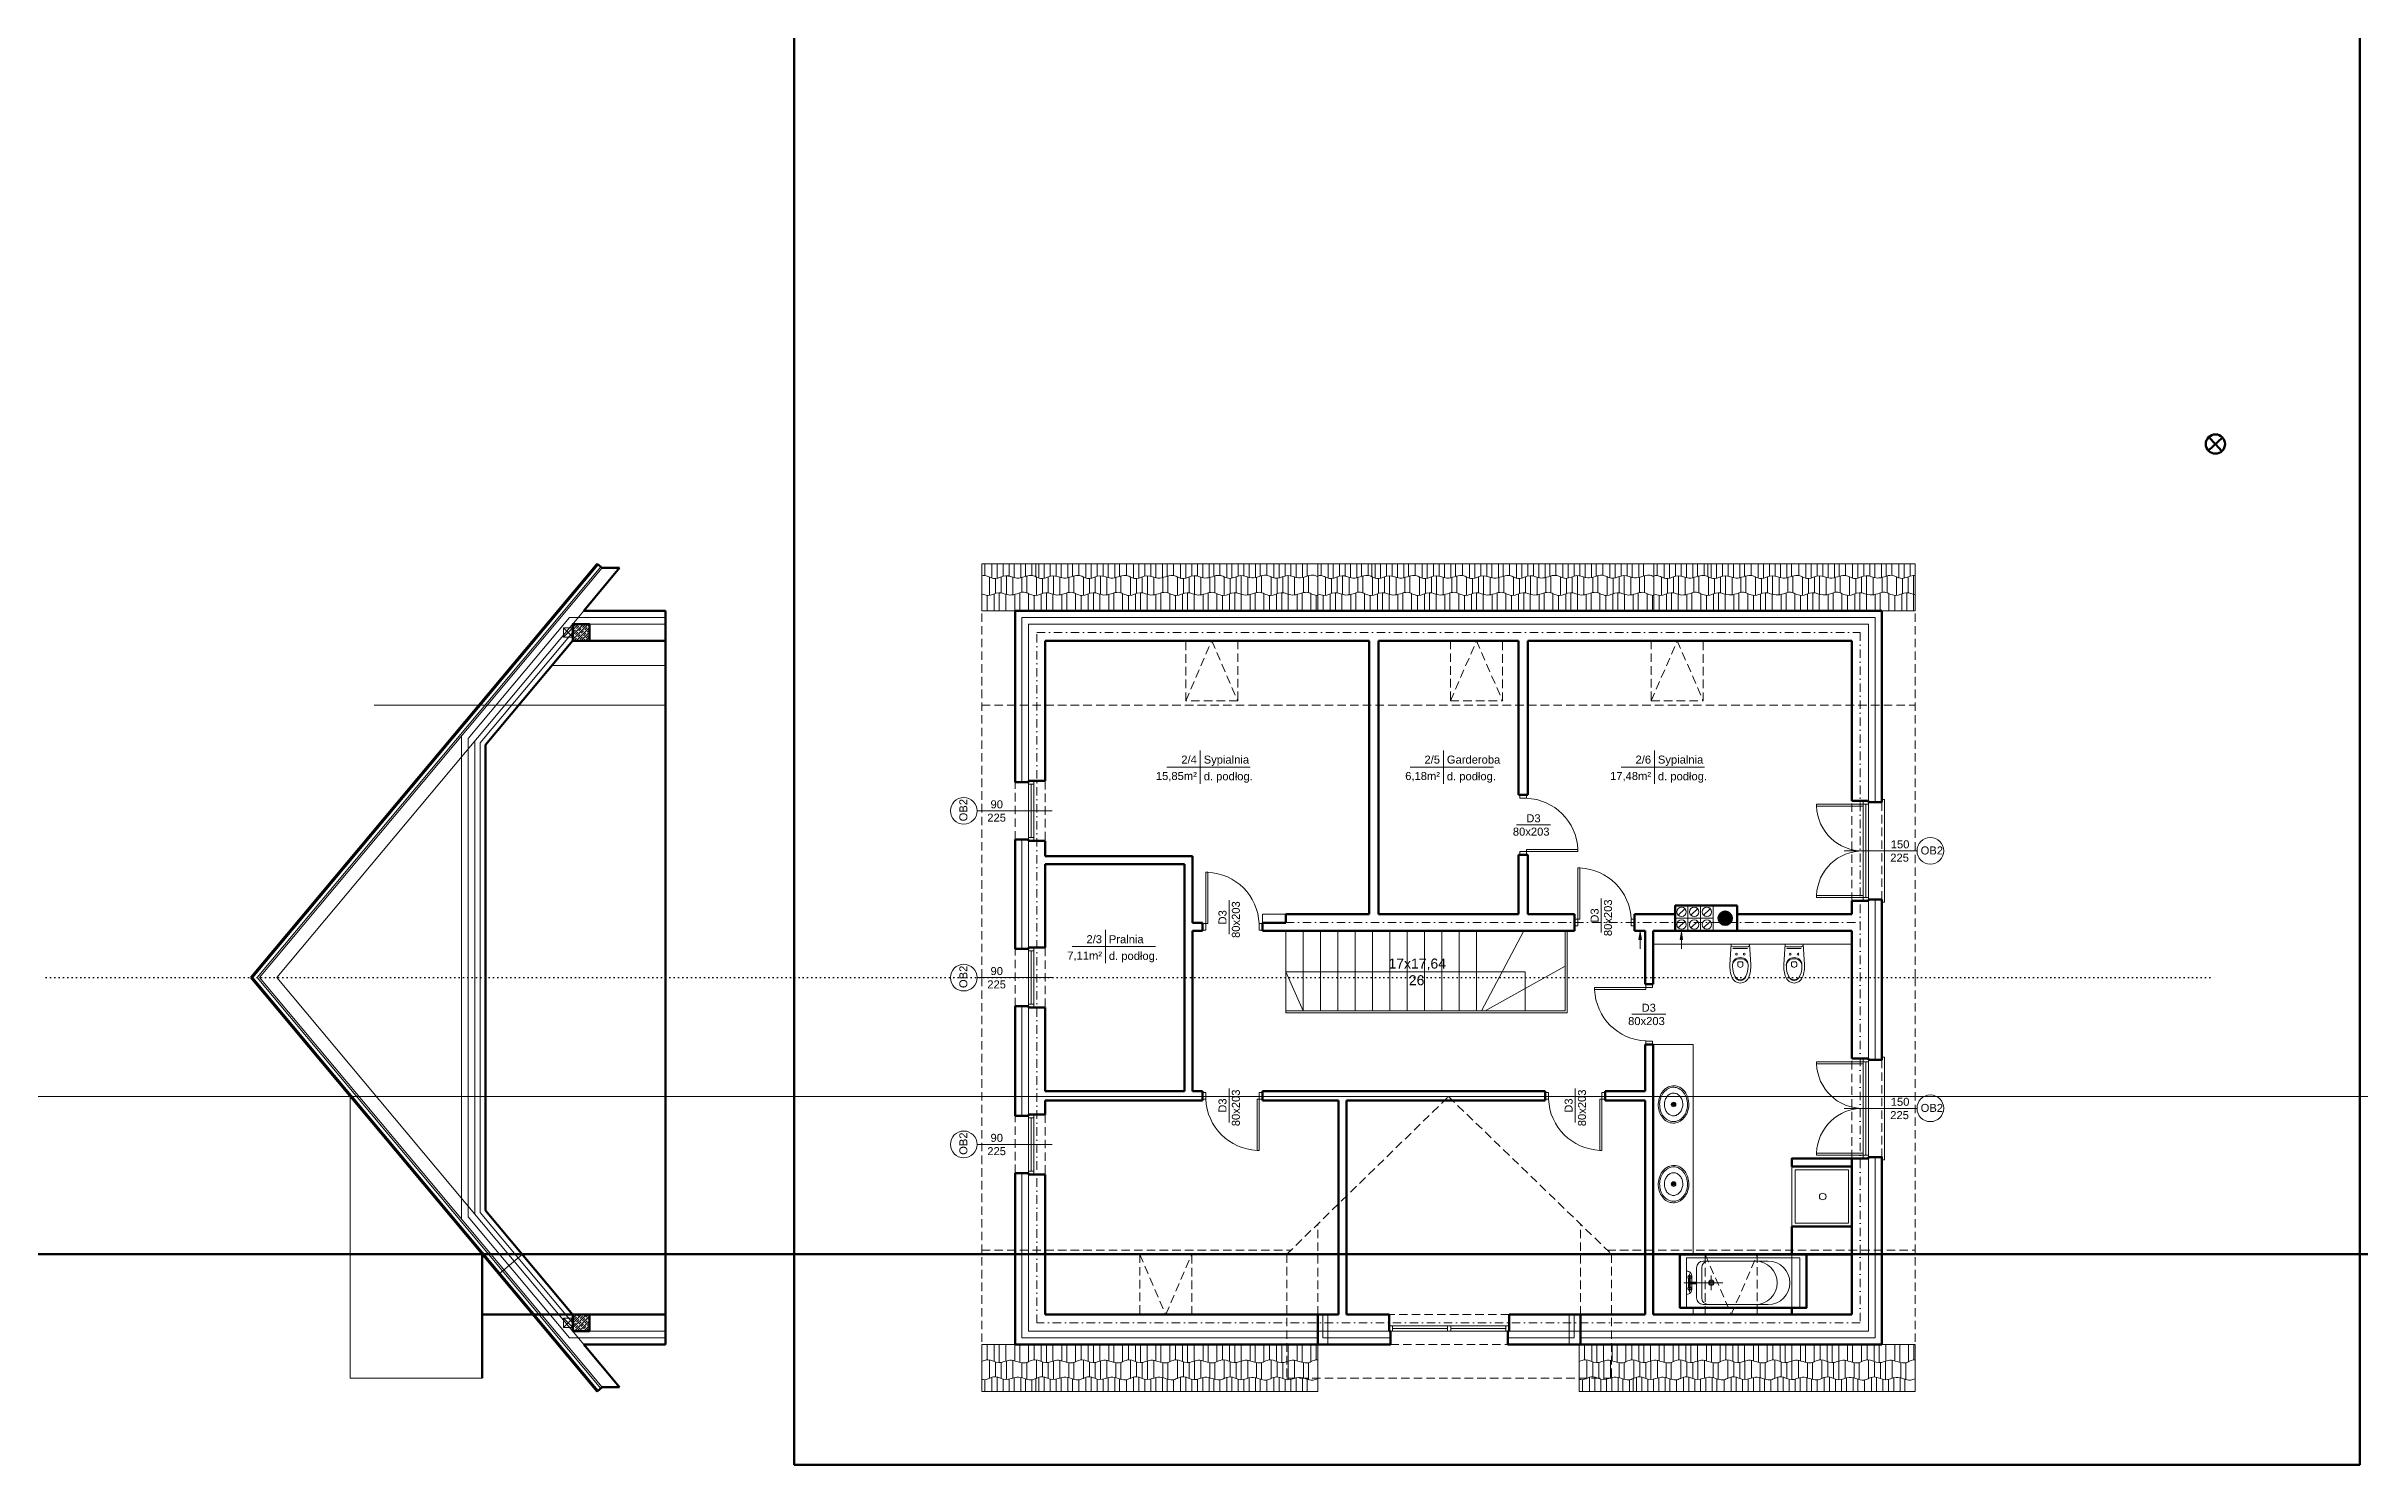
# Model space of a CAD drawing. Header units: millimetres. Extents: x 1606 to 6839, y -4024 to 5040.
# Drawn here: x 1606 to 5075, y 673 to 2800 of the extents above; entities that cross this region are included whole.
import ezdxf

# ---------------------------------------------------------------- set-up
doc = ezdxf.new("R2010")
doc.units = ezdxf.units.MM
for name, pattern in [('DASHDOT', [25.4, 12.7, -6.35, 0, -6.35]), ('DASHED', [19.05, 12.7, -6.35]), ('DOT', [6.35, 0, -6.35])]:
    doc.linetypes.add(name, pattern=pattern)
doc.layers.get('0').update_dxf_attribs({"lineweight": 0})
for name, color, linetype, lineweight in [('A-meble', 254, 'Continuous', 5), ('A-murowane', 6, 'Continuous', 50), ('A-osie', 7, 'DASHDOT', 5), ('A-p.widokowa', 5, 'Continuous', 15), ('A-p.widokowa-RefEdit0', 5, 'Continuous', 15), ('A-pod', 5, 'DASHED', 15), ('A-schody', 2, 'Continuous', 0), ('A-stolarka', 1, 'Continuous', 5), ('A-w.ocieplenie', 4, 'BATTING', 5), ('A-wykończenie', 4, 'Continuous', 5), ('B-linia przekrojowa', 40, 'DOT', 25), ('B-materiały', 9, 'Continuous', 0), ('B-opis', 7, 'Continuous', 0)]:
    doc.layers.add(name, color=color, linetype=linetype, lineweight=lineweight)
doc.styles.add('APLUS', font='arial.ttf', dxfattribs={"width": 0.6})
doc.styles.get("Standard").update_dxf_attribs({"font": 'arial.ttf'})
doc.linetypes.add('BATTING', pattern='A,0.00254,-2.54,[134,ltypeshp.shx,S=2.54,R=0,X=-2.54,Y=0],-5.08,[134,ltypeshp.shx,S=2.54,R=180,X=2.54,Y=0],-2.54', length=10.16254)
pattern_1 = [(45, (-873.105, -2100), (-3.535534, 3.535534), []), (45, (-869.58, -2100), (-3.535534, 3.535534), [5, -2.5])]

# ---------------------------------------------------------------- blocks, each defined once
blk = doc.blocks.new('A$C4D3D61A9')
at = {"layer": 'A-stolarka'}
for points in [[(5, 5), (8, 5), (8, 82), (5, 82)], [(0, -5), (5, -5), (5, 5), (0, 5)], [(85, -5), (90, -5), (90, 5), (85, 5)]]:
    blk.add_lwpolyline(points, close=True, dxfattribs=at)
blk.add_arc((4.8, 1.8), 80.2, 2.2624, 87.7376, dxfattribs=at)
blk = doc.blocks.new('A$C2DDC75EF')
at = {"layer": 'B-opis'}
blk.add_line((35, -4.9), (35, 46.1), dxfattribs=at)
at = {"layer": 'B-opis', "insert": (19.1, 9.7), "char_height": 12, "attachment_point": 1, "rotation": 90}
blk.add_mtext_dynamic_manual_height_columns('D3\\P\\pi-20.208;80x203', width=13.143, gutter_width=12.5, heights=[0], dxfattribs=at)
blk = doc.blocks.new('A$C386A056A')
at = {"layer": 'A-stolarka'}
for p, q in [((-25, 0), (-25, -90)), ((-17, 0), (-17, -90)), ((-25, -5), (-17, -5)), ((-21, -5), (-21, -85)), ((-25, -85), (-17, -85))]:
    blk.add_line(p, q, dxfattribs=at)
blk = doc.blocks.new('A$C2C892FF1')
at = {"layer": 'A-wykończenie'}
for p, q in [((-14, 7), (0, -7)), ((-14, -7), (0, 7))]:
    blk.add_line(p, q, dxfattribs=at)
blk.add_lwpolyline([(-14, -7), (0, -7), (0, 7), (-14, 7)], close=True, dxfattribs=at)
blk = doc.blocks.new('A$C142B1280')
at = {"layer": 'A-stolarka'}
for p, q in [((-8, 150), (-8, 0)), ((-8, 145), (0, 145)), ((-4, 145), (-4, 5)), ((0, 150), (0, 0)), ((-8, 5), (0, 5))]:
    blk.add_line(p, q, dxfattribs=at)
blk = doc.blocks.new('A$C77EB5EB5')
at = {"layer": 'A-stolarka'}
for p, q in [((-5, 0), (-175, 0)), ((-175, -4), (-92.5, -4)), ((-175, -8), (-92.5, -8)), ((-87.5, -4), (-5, -4)), ((-87.5, -8), (-5, -8))]:
    blk.add_line(p, q, dxfattribs=at)
for points in [[(-180, 0), (-175, 0), (-175, -8), (-180, -8), (-180, 0)], [(-92.5, 0), (-87.5, 0), (-87.5, -8), (-92.5, -8), (-92.5, 0)], [(-5, 0), (0, 0), (0, -8), (-5, -8), (-5, 0)]]:
    blk.add_lwpolyline(points, dxfattribs=at)
blk = doc.blocks.new('A$C59F40237')
at = {"layer": 'A-p.widokowa-RefEdit0'}
for p, q in [((8.1, 25.6), (8.1, 2.6)), ((18.7, 25.6), (18.7, 0.2)), ((26.4, -1.5), (26.4, 25.6)), ((36.2, 25.6), (36.2, 0.7)), ((49.5, 1.1), (49.5, 25.6)), ((57, -1.2), (57, 25.6)), ((70.1, -0.2), (70.1, 25.6))]:
    blk.add_line(p, q, dxfattribs=at)
blk.add_open_spline([(0, 0), (3.1, 1.3), (11.6, 5), (25.6, -5.2), (40.3, 3.8), (49.5, 1.1), (53.2, 0), (56.8, -1.2), (62.8, -3.2), (68.4, -1), (70.6, 0)], degree=3, knots=[0, 0, 0, 0, 9.666865, 26.644915, 43.34195, 54.677882, 54.677882, 54.677882, 65.547939, 72.653896, 72.653896, 72.653896, 72.653896], dxfattribs=at)
blk = doc.blocks.new('A$C78BC5D11')
at = {"layer": 'A-p.widokowa'}
for p, q in [((0, 27.5), (0, 0)), ((9.1, 24.6), (9.1, 2.2)), ((17.8, 23.7), (17.8, -0.1)), ((25.5, -1.9), (25.5, 25.9)), ((35.3, 26.7), (35.3, 0.3)), ((48.6, 0.7), (48.6, 23.1)), ((56.1, -1.6), (56.1, 23.7))]:
    blk.add_line(p, q, dxfattribs=at)
blk.add_open_spline([(0, 0), (2.8, 1.2), (11, 4.4), (24.7, -5.6), (39.4, 3.5), (48.6, 0.7), (52.4, -0.4), (56, -1.6), (61.9, -3.5), (67.5, -1.4), (69.7, -0.4), (69.7, -0.4), (69.7, -0.4), (69.7, -0.4), (70, -0.2), (70.2, -0.1), (70.5, 0)], degree=3, knots=[73.574951, 73.574951, 73.574951, 73.574951, 82.320761, 99.298811, 115.995846, 127.331778, 127.331778, 127.331778, 138.201835, 145.307792, 145.307792, 145.307792, 145.332598, 145.332598, 145.332598, 146.160665, 146.160665, 146.160665, 146.160665], dxfattribs=at)
blk = doc.blocks.new('A$C3E720E91')
at = {"layer": 'A-p.widokowa'}
for p, q in [((15.4, -18.3), (15.4, 3.2)), ((23.3, 3.6), (23.3, -18.3)), ((32.4, 0.5), (32.4, -18.3)), ((41.1, 0.4), (41.1, -18.4)), ((48.9, -18.3), (48.9, 2.6)), ((58.6, 2.7), (58.6, -18.3)), ((65.6, 0.7), (65.6, -18.3)), ((4.9, -18.3), (4.9, -0.4))]:
    blk.add_line(p, q, dxfattribs=at)
blk = doc.blocks.new('A$C23497A29')
at = {"layer": 'A-p.widokowa'}
for p, q in [((50, 0), (0, 0)), ((0, -70.6), (0, 0)), ((8.1, 0), (8.1, -23)), ((18.7, 0), (18.7, -25.4)), ((26.4, -27.2), (26.4, 0)), ((36.2, 0), (36.2, -24.9)), ((49.5, -24.5), (49.5, 0)), ((57, -26.8), (57, 0)), ((70.1, -25.8), (70.1, 0)), ((501.8, 0), (501.8, -23)), ((504, 0), (504, -70.6)), ((4.9, -70.6), (4.9, -52.7)), ((15.4, -70.6), (15.4, -49.1)), ((23.3, -48.8), (23.3, -70.6)), ((32.4, -51.8), (32.4, -70.6)), ((41.1, -52), (41.1, -70.8)), ((48.9, -70.6), (48.9, -49.7)), ((58.6, -49.6), (58.6, -70.6)), ((65.6, -51.6), (65.6, -70.6)), ((81.1, -51), (81.1, -70.6)), ((0, -70.6), (504, -70.6))]:
    blk.add_line(p, q, dxfattribs=at)
for points, knots in [([(0, -25.6), (3.1, -24.3), (11.6, -20.7), (25.6, -30.8), (40.3, -21.8), (49.5, -24.5), (53.2, -25.6), (56.8, -26.8), (62.8, -28.8), (68.4, -26.7), (70.6, -25.6)], [0, 0, 0, 0, 9.666865, 26.644915, 43.34195, 54.677882, 54.677882, 54.677882, 65.547939, 72.653896, 72.653896, 72.653896, 72.653896]), ([(494.2, -25.6), (496.8, -24.3), (500.2, -22.8), (503.7, -23), (504, -23)], [0, 0, 0, 0, 9.666865, 10.690457, 10.690457, 10.690457, 10.690457]), ([(0, -52.3), (1.6, -52.7), (5.5, -53.1), (9.3, -51.7), (11.5, -50.6), (11.5, -50.6), (11.5, -50.6), (11.5, -50.6), (11.7, -50.5), (12, -50.4), (12.2, -50.2)], [133.300499, 133.300499, 133.300499, 133.300499, 138.201835, 145.307792, 145.307792, 145.307792, 145.332598, 145.332598, 145.332598, 146.160665, 146.160665, 146.160665, 146.160665]), ([(11.5, -50.6), (14.2, -49.4), (22.5, -46.2), (36.2, -56.2), (50.9, -47.2), (60.1, -49.9), (63.8, -51), (67.4, -52.2), (73.4, -54.2), (79, -52), (81.2, -51), (81.2, -51), (81.2, -51), (81.2, -51), (81.4, -50.9), (81.7, -50.7), (82, -50.6)], [73.574951, 73.574951, 73.574951, 73.574951, 82.320761, 99.298811, 115.995846, 127.331778, 127.331778, 127.331778, 138.201835, 145.307792, 145.307792, 145.307792, 145.332598, 145.332598, 145.332598, 146.160665, 146.160665, 146.160665, 146.160665])]:
    blk.add_open_spline(points, degree=3, knots=knots, dxfattribs=at)
for p in [(70.6, -25.6), (141.2, -25.6), (211.8, -25.6), (282.4, -25.6), (353, -25.6), (423.6, -25.6)]:
    blk.add_blockref('A$C59F40237', p, dxfattribs=at)
at = {"layer": 'A-schody'}
for name, p in [('A$C78BC5D11', (11.5, -50.6)), ('A$C78BC5D11', (82, -50.6)), ('A$C78BC5D11', (152.5, -50.6)), ('A$C78BC5D11', (223, -50.6)), ('A$C78BC5D11', (293.5, -50.7)), ('A$C78BC5D11', (363.7, -50.9)), ('A$C78BC5D11', (433.9, -51)), ('A$C3E720E91', (70.5, -52.1)), ('A$C3E720E91', (140.9, -52.3)), ('A$C3E720E91', (212.3, -52.3)), ('A$C3E720E91', (282.6, -52.3)), ('A$C3E720E91', (352, -52.4)), ('A$C3E720E91', (422.7, -52.4))]:
    blk.add_blockref(name, p, dxfattribs=at)
blk = doc.blocks.new('A$C3D9378BC')
at = {"layer": 'A-p.widokowa'}
h = blk.add_hatch(color=256, dxfattribs=at)
h.dxf.hatch_style = 1
h.paths.add_polyline_path([(2, 25), (0, 14.1), (3.9, 14.1)])
blk.add_lwpolyline([(3.9, 14.1), (2, 25), (0, 14.1)], close=True, dxfattribs=at)
blk.add_lwpolyline([(2, 14.1), (2, 0)], dxfattribs=at)
blk = doc.blocks.new('A$C1D237BEF')
at = {"layer": 'A-meble'}
for p, q in [((0, 0), (0, 75)), ((0, 75), (170, 75)), ((25, 70), (122.5, 70)), ((170, 0), (170, 75)), ((-4.1, 37.5), (54.4, 37.5)), ((3.1, 43.6), (3.1, 31.4)), ((4.4, 51.1), (4.4, 23.5)), ((5.6, 43.6), (5.6, 31.4)), ((5.6, 38.7), (15, 38.7)), ((5.6, 36.2), (15, 36.2)), ((7.7, 46.2), (7.7, 38.7)), ((7.7, 36.2), (7.7, 28.9)), ((15, 15), (15, 60)), ((15, 38.7), (15, 36.2)), ((22.7, 15), (22.7, 60)), ((37.1, 26.5), (37.1, 48.5)), ((170, 0), (0, 0)), ((122.5, 5), (25, 5))]:
    blk.add_line(p, q, dxfattribs=at)
for centre, radius in [((4.4, 46.1), 2.76), ((4.4, 46.1), 1.99), ((37.1, 37.5), 4.11), ((37.1, 37.5), 2.57), ((4.4, 28.9), 2.76), ((4.4, 28.9), 1.99)]:
    blk.add_circle(centre, radius, dxfattribs=at)
for centre, radius, start, end in [((25, 60), 10, 90, 180), ((32.7, 60), 10, 90, 180), ((103.4, 37.5), 32.5, 270, 90), ((122.5, 37.5), 32.5, 270, 90), ((0.3, 47.4), 7.5, 350.4581, 92.3604), ((0.3, 27.7), 7.5, 267.6396, 9.5419), ((25, 15), 10, 180, 270), ((32.7, 15), 10, 180, 270)]:
    blk.add_arc(centre, radius, start, end, dxfattribs=at)
blk = doc.blocks.new('A$C228138E2')
at = {"layer": 'A-meble'}
for p, q in [((-2.4, -3.1), (2.2, -3.1)), ((-0.1, -5.4), (-0.1, -0.8))]:
    blk.add_line(p, q, dxfattribs=at)
at = {"layer": 'A-meble', "linetype": 'Continuous'}
for points in [[(-1, -31.1, 0.117634), (7.6, -29.3, 0.104469), (15.5, -23.4, 0.090016), (20.6, -14.7, 0.08192), (22.8, -3.8, 0.08192), (21.3, 7.2, 0.090016), (16.7, 16.1, 0.104469), (9.3, 22.6, 0.117634), (0.8, 24.9, 0.117634), (-7.8, 23.1, 0.104469), (-15.7, 17.2, 0.090016), (-20.8, 8.5, 0.08192), (-23, -2.4, 0.08192), (-21.5, -13.4, 0.090016), (-16.9, -22.4, 0.104469), (-9.5, -28.8, 0.117634)], [(-0.5, -28.9, 0.118622), (7.3, -27.1, 0.104678), (14.4, -21.6, 0.089562), (19, -13.5, 0.081185), (20.8, -3.4, 0.081185), (19.3, 6.7, 0.089562), (14.9, 14.9, 0.104678), (8, 20.7, 0.118622), (0.3, 22.7, 0.118622), (-7.5, 20.9, 0.104678), (-14.6, 15.3, 0.089562), (-19.2, 7.3, 0.081185), (-21, -2.8, 0.081185), (-19.5, -12.9, 0.089562), (-15.2, -21.1, 0.104678), (-8.2, -26.9, 0.118622)], [(-0.3, -20.1, 0.118283), (4.9, -18.9, 0.104607), (9.5, -15.2, 0.089718), (12.5, -9.9, 0.081436), (13.7, -3.3, 0.081436), (12.7, 3.4, 0.089718), (9.8, 8.8, 0.104607), (5.2, 12.6, 0.118283), (0.1, 13.9, 0.118283), (-5.1, 12.7, 0.104607), (-9.7, 9, 0.089718), (-12.7, 3.7, 0.081436), (-13.9, -3, 0.081436), (-12.9, -9.6, 0.089718), (-10, -15, 0.104607), (-5.4, -18.8, 0.118283)]]:
    blk.add_lwpolyline(points, format="xyb", close=True, dxfattribs=at)
at = {"layer": 'A-meble'}
for radius in [3.43, 2.29]:
    blk.add_circle((-0.1, -3.1), radius, dxfattribs=at)
blk = doc.blocks.new('A$C7B764E71')
at = {"layer": 'A-meble'}
for points in [[(-90, 0), (-90, 90), (0, 90), (0, 0)], [(-85, 5), (-85, 85), (-5, 85), (-5, 5)]]:
    blk.add_lwpolyline(points, close=True, dxfattribs=at)
blk.add_circle((-43.9, 45), 5, dxfattribs=at)
at = {"layer": 'A-meble', "style": 'APLUS', "width": 0.8, "flags": 9}
blk.add_attdef('ESTCODE', (-90, 90), '', height=0.0213, dxfattribs=at)
blk = doc.blocks.new('A$C19D832B9')
at = {"layer": 'A-meble'}
blk.add_lwpolyline([(49.5, -12.6, -0.108747), (30.3, -15.5), (0, -13.5), (0, 13.5), (30.3, 15.5, -0.108747), (49.5, 12.6, -0.297002), (58.1, 0, -0.297002)], format="xyb", close=True, dxfattribs=at)
for points in [[(2.9, -13.7), (3.8, -11.4, 0.092626), (3.9, -10.6), (3.9, 10.3, 0.110215), (3.7, 11.1), (2.5, 13.7)], [(33.4, -11.5, 0.140223), (47.8, -8.2, 0.280577), (53.5, 0, 0.280577), (47.8, 8.2, 0.140223), (33.4, 11.5, 0.496783), (19.9, 0, 0.496783), (33.4, -11.5, -0.492052), (21.8, 0, -0.492052), (33.4, 11.5)], [(32.2, -3.9), (28.2, -3.9, -0.414214), (26.2, -1.9), (26.2, 0), (26.2, 1.8, -0.414214), (28.2, 3.8), (32.2, 3.8)], [(47.6, -8.4, 0.255814), (54.7, 0, 0.255814), (47.6, 8.4)]]:
    blk.add_lwpolyline(points, format="xyb", dxfattribs=at)
blk.add_lwpolyline([(6.1, -11), (6.1, 10.7)], dxfattribs=at)
for centre in [(14.8, 5.8), (14.8, -5.8)]:
    blk.add_circle(centre, 1.28, dxfattribs=at)
blk.add_arc((30.4, 0), 4.2, 294.6859, 65.3141, dxfattribs=at)
blk = doc.blocks.new('A$C206D636A')
at = {"layer": 'A-murowane'}
h = blk.add_hatch(color=256, dxfattribs=at)
h.dxf.hatch_style = 1
h.paths.add_polyline_path([(-180, -416, 1), (-200, -416, 0.178765), (-197.6, -422.5), (-182.4, -422.5, 0.178765)])
h.paths.add_polyline_path([(-182.4, -422.5), (-197.6, -422.5, 0.460566)])
for p, q in [((-265, -397), (-265, -435)), ((-265, -397), (-172, -397)), ((-172, -397), (-172, -435))]:
    blk.add_line(p, q, dxfattribs=at)
blk.add_circle((-190, -416), 10, dxfattribs=at)
at = {"layer": 'B-materiały'}
for p, q in [((-265, -416), (-208, -416)), ((-260.4, -411.4), (-250.6, -401.6)), ((-246, -397), (-246, -435)), ((-241.4, -411.4), (-231.6, -401.6)), ((-227, -397), (-227, -435)), ((-222.4, -411.4), (-212.6, -401.6)), ((-208, -397), (-208, -435)), ((-260.4, -430.4), (-250.6, -420.6)), ((-241.4, -430.4), (-231.6, -420.6)), ((-222.4, -430.4), (-212.6, -420.6))]:
    blk.add_line(p, q, dxfattribs=at)
for centre in [(-255.5, -406.5), (-236.5, -406.5), (-217.5, -406.5), (-255.5, -425.5), (-236.5, -425.5), (-217.5, -425.5)]:
    blk.add_circle(centre, 7, dxfattribs=at)

msp = doc.modelspace()

# ---------------------------------------------------------------- hatches: boundary and pattern name
at = {"layer": 'B-materiały'}
h = msp.add_hatch(dxfattribs=at)
h.set_pattern_fill('JIS_STN_1E', color=256, scale=5)
h.set_pattern_definition(pattern_1)
h.paths.add_polyline_path([(2395.22, 1908.67), (2395.22, 1933.67), (2420.22, 1933.67), (2420.22, 1908.67)])
h = msp.add_hatch(dxfattribs=at)
h.set_pattern_fill('JIS_STN_1E', color=256, scale=5)
h.set_pattern_definition(pattern_1)
h.paths.add_polyline_path([(2395.22, 898.67), (2395.22, 873.67), (2420.22, 873.67), (2420.22, 898.67)])

# ---------------------------------------------------------------- linework, layer by layer
msp.add_line((3103.32, 1908.67), (3103.32, 1908.67))
at = {"layer": 'A-meble'}
for p, q in [((4015.32, 1453.67), (4313.32, 1453.67)), ((4015.32, 1303.67), (4075.32, 1303.67)), ((4075.32, 1303.67), (4075.32, 988.67)), ((4223.32, 1042.55), (4223.32, 898.67)), ((4075.32, 908.67), (4075.32, 898.67))]:
    msp.add_line(p, q, dxfattribs=at)
at = {"layer": 'A-murowane'}
for p, q in [((4868.83, 2213.51), (4847.82, 2193.82)), ((4858.32, 2203.67), (4848.48, 2214.17)), ((4858.32, 2203.67), (4868.17, 2193.16)), ((1912.24, 1403.67), (2431.47, 2024.29)), ((2411.5, 1953.67), (2465.22, 2017.87)), ((2439.14, 2017.87), (2431.47, 2024.29)), ((2465.22, 2017.87), (2439.14, 2017.87)), ((2534.22, 1953.67), (2411.5, 1953.67)), ((2534.22, 1953.67), (2534.22, 853.67)), ((3058.32, 1953.67), (3058.32, 1696.67)), ((3058.32, 1953.67), (4358.32, 1953.67)), ((2264.22, 1752.69), (2395.22, 1909.27)), ((2534.22, 1908.67), (2395.22, 1908.67)), ((3103.32, 1908.67), (3589.32, 1908.67)), ((3103.32, 1908.67), (3103.32, 1698.67)), ((3589.32, 1908.67), (3589.32, 1498.67)), ((3603.32, 1908.67), (3603.32, 1498.67)), ((3603.32, 1908.67), (3813.32, 1908.67)), ((3813.32, 1908.67), (3813.32, 1677.67)), ((3827.32, 1908.67), (3827.32, 1677.67)), ((3827.32, 1908.67), (4313.32, 1908.67)), ((4313.32, 1908.67), (4313.32, 1668.67)), ((2264.22, 1403.67), (2264.22, 1752.69)), ((3078.32, 1698.67), (3103.32, 1698.67)), ((3813.32, 1677.67), (3827.32, 1677.67)), ((4313.32, 1668.67), (4338.32, 1668.67)), ((3058.32, 1610.67), (3058.32, 1446.67)), ((3078.32, 1608.67), (3103.32, 1608.67)), ((3103.32, 1608.67), (3103.32, 1585.67)), ((3103.32, 1585.67), (3324.32, 1585.67)), ((3103.32, 1573.67), (3312.32, 1573.67)), ((3103.32, 1573.67), (3103.32, 1448.67)), ((3312.32, 1573.67), (3312.32, 1233.67)), ((3324.32, 1585.67), (3324.32, 1485.67)), ((3813.32, 1587.67), (3827.32, 1587.67)), ((3813.32, 1587.67), (3813.32, 1498.67)), ((3827.32, 1587.67), (3827.32, 1498.67)), ((3464.32, 1498.67), (3464.32, 1485.67)), ((3464.32, 1498.67), (3589.32, 1498.67)), ((3603.32, 1498.67), (3813.32, 1498.67)), ((3827.32, 1498.67), (3897.32, 1498.67)), ((3897.32, 1498.67), (3897.32, 1473.67)), ((3987.32, 1498.67), (3987.32, 1473.67)), ((3987.32, 1498.67), (4048.32, 1498.67)), ((4141.32, 1498.67), (4313.32, 1498.67)), ((4313.32, 1518.67), (4338.32, 1518.67)), ((4313.32, 1518.67), (4313.32, 1498.67)), ((3324.32, 1485.67), (3339.32, 1485.67)), ((3324.32, 1473.67), (3339.32, 1473.67)), ((3324.32, 1473.67), (3324.32, 1233.67)), ((3339.32, 1485.67), (3339.32, 1473.67)), ((3429.32, 1485.67), (3464.32, 1485.67)), ((3429.32, 1485.67), (3429.32, 1473.67)), ((3429.32, 1473.67), (3464.32, 1473.67)), ((3464.32, 1473.67), (3897.32, 1473.67)), ((3987.32, 1473.67), (4003.32, 1473.67)), ((4003.32, 1473.67), (4003.32, 1393.67)), ((4015.32, 1473.67), (4015.32, 1393.67)), ((4015.32, 1473.67), (4313.32, 1473.67)), ((4313.32, 1473.67), (4313.32, 1282.67)), ((3078.32, 1448.67), (3103.32, 1448.67)), ((1912.24, 1403.67), (2431.47, 783.04)), ((2264.22, 1403.67), (2264.22, 1054.65)), ((4003.32, 1393.67), (4015.32, 1393.67)), ((3058.32, 1360.67), (3058.32, 1196.67)), ((3078.32, 1358.67), (3103.32, 1358.67)), ((3103.32, 1358.67), (3103.32, 1233.67)), ((4003.32, 1303.67), (4015.32, 1303.67)), ((4003.32, 1303.67), (4003.32, 1233.67)), ((4015.32, 1303.67), (4015.32, 898.67)), ((4313.32, 1282.67), (4338.32, 1282.67)), ((3103.32, 1233.67), (3312.32, 1233.67)), ((3103.32, 1219.67), (3339.32, 1219.67)), ((3103.32, 1219.67), (3103.32, 1198.67)), ((3324.32, 1233.67), (3339.32, 1233.67)), ((3339.32, 1233.67), (3339.32, 1219.67)), ((3429.32, 1233.67), (3429.32, 1219.67)), ((3429.32, 1233.67), (3853.32, 1233.67)), ((3429.32, 1219.67), (3543.32, 1219.67)), ((3543.32, 1219.67), (3543.32, 898.67)), ((3555.32, 1219.67), (3555.32, 898.67)), ((3555.32, 1219.67), (3853.32, 1219.67)), ((3853.32, 1233.67), (3853.32, 1219.67)), ((3943.32, 1233.67), (3943.32, 1219.67)), ((3943.32, 1233.67), (4003.32, 1233.67)), ((3943.32, 1219.67), (4003.32, 1219.67)), ((4003.32, 1219.67), (4003.32, 898.67)), ((3078.32, 1198.67), (3103.32, 1198.67)), ((3058.32, 1110.67), (3058.32, 853.67)), ((4313.32, 1132.67), (4338.32, 1132.67)), ((4313.32, 1132.67), (4313.32, 898.67)), ((3078.32, 1108.67), (3103.32, 1108.67)), ((3103.32, 1108.67), (3103.32, 898.67)), ((2264.22, 1054.65), (2395.22, 898.06)), ((4223.32, 988.67), (4223.32, 1030.67)), ((2259.22, 803.04), (2259.22, 988.93)), ((4245.32, 988.67), (4313.32, 988.67)), ((4223.32, 908.67), (4223.32, 898.67)), ((2395.22, 898.67), (2259.22, 898.67)), ((2534.22, 898.67), (2395.22, 898.67)), ((3103.32, 898.67), (3543.32, 898.67)), ((3512.32, 853.67), (3512.32, 898.67)), ((3555.32, 898.67), (3619.32, 898.67)), ((3619.32, 898.67), (3619.32, 873.67)), ((3799.32, 898.67), (3799.32, 873.67)), ((3799.32, 898.67), (4003.32, 898.67)), ((3906.32, 853.67), (3906.32, 898.67)), ((4015.32, 898.67), (4313.32, 898.67)), ((2534.22, 853.67), (2411.5, 853.67)), ((2411.5, 853.67), (2465.22, 789.46)), ((2439.14, 789.46), (2431.47, 783.04)), ((2465.22, 789.46), (2439.14, 789.46))]:
    msp.add_line(p, q, dxfattribs=at)
msp.add_xline((2259.22, 988.93), (1, 0), dxfattribs=at)
at = {"layer": 'A-murowane', "color": 1}
msp.add_lwpolyline([(2727.36, 4668), (5074.74, 4668), (5074.74, 673.43), (2727.36, 673.43)], close=True, dxfattribs=at)
at = {"layer": 'A-murowane'}
for points in [[(4358.32, 1666.67), (4358.32, 1953.67)], [(3078.32, 1698.67), (3078.32, 1696.67), (3058.32, 1696.67)], [(4338.32, 1668.67), (4338.32, 1666.67), (4358.32, 1666.67)], [(3078.32, 1608.67), (3078.32, 1610.67), (3058.32, 1610.67)], [(4338.32, 1282.67), (4338.32, 1280.67), (4358.32, 1280.67), (4358.32, 1520.67)], [(4338.32, 1518.67), (4338.32, 1520.67), (4358.32, 1520.67)], [(3078.32, 1448.67), (3078.32, 1446.67), (3058.32, 1446.67)], [(3078.32, 1358.67), (3078.32, 1360.67), (3058.32, 1360.67)], [(3078.32, 1198.67), (3078.32, 1196.67), (3058.32, 1196.67)], [(3078.32, 1108.67), (3078.32, 1110.67), (3058.32, 1110.67)], [(4313.32, 1132.67), (4223.32, 1132.67), (4223.32, 1120.67), (4313.32, 1120.67)], [(4338.32, 1132.67), (4338.32, 1134.67), (4358.32, 1134.67), (4358.32, 853.67)], [(4223.32, 1030.67), (4313.32, 1030.67)], [(3619.32, 873.67), (3621.32, 873.67), (3621.32, 853.67), (3058.32, 853.67)], [(3799.32, 873.67), (3797.32, 873.67), (3797.32, 853.67), (4358.32, 853.67)]]:
    msp.add_lwpolyline(points, dxfattribs=at)
for points in [[(2395.22, 1908.67), (2395.22, 1933.67), (2420.22, 1933.67), (2420.22, 1908.67)], [(4055.32, 988.67), (4245.32, 988.67), (4245.32, 908.67), (4055.32, 908.67)], [(2395.22, 898.67), (2395.22, 873.67), (2420.22, 873.67), (2420.22, 898.67)]]:
    msp.add_lwpolyline(points, close=True, dxfattribs=at)
msp.add_circle((4858.32, 2203.67), 14.4, dxfattribs=at)
at = {"layer": 'A-osie'}
for p, q in [((3090.82, 886.17), (3090.82, 1921.17)), ((3090.82, 1921.17), (4325.82, 1921.17)), ((4325.82, 1921.17), (4325.82, 886.17)), ((3464.32, 1486.17), (4325.82, 1486.17)), ((4325.82, 886.17), (3090.82, 886.17))]:
    msp.add_line(p, q, dxfattribs=at)
at = {"layer": 'A-p.widokowa'}
for p, q in [((4016.32, 2024.29), (4408.32, 2024.29)), ((4016.32, 2024.29), (4016.32, 1953.67)), ((4021.17, 2024.28), (4021.17, 2006.37)), ((4031.69, 2024.29), (4031.69, 2002.79)), ((4039.63, 2002.44), (4039.63, 2024.29)), ((4048.74, 2005.5), (4048.74, 2024.29)), ((4057.41, 2005.66), (4057.41, 2024.42)), ((4065.18, 2024.29), (4065.18, 2003.38)), ((4074.94, 2003.27), (4074.94, 2024.29)), ((4081.93, 2005.26), (4081.93, 2024.29)), ((4097.42, 2004.7), (4097.42, 2024.29)), ((4373.18, 2024.29), (4373.18, 2006.38)), ((4383.69, 2024.3), (4383.69, 2002.81)), ((4391.64, 2002.45), (4391.64, 2024.3)), ((4400.75, 2005.51), (4400.75, 2024.3)), ((4408.32, 1953.67), (4408.32, 2024.29)), ((4034.98, 1953.67), (4034.98, 1979.04)), ((4042.75, 1980.83), (4042.75, 1953.67)), ((4052.51, 1953.67), (4052.51, 1978.6)), ((4065.84, 1978.19), (4065.84, 1953.67)), ((4073.31, 1980.47), (4073.31, 1953.67)), ((4086.47, 1979.5), (4086.47, 1953.67)), ((4380, 1977.04), (4380, 2004.54)), ((4389.11, 1979.96), (4389.11, 2002.31)), ((4397.78, 1980.8), (4397.78, 2004.67)), ((4405.55, 2006.46), (4405.55, 1978.6)), ((4066.32, 1953.67), (4016.32, 1953.67)), ((4024.41, 1953.67), (4024.41, 1976.69)), ((4358.32, 1953.67), (4408.32, 1953.67)), ((4358.32, 853.67), (4408.32, 853.67))]:
    msp.add_line(p, q, dxfattribs=at)
for points in [[(4358.32, 1520.67), (4358.32, 1516.67), (4362.32, 1516.67), (4362.32, 1666.67), (4362.32, 1670.67), (4358.32, 1670.67)], [(4358.32, 1134.67), (4358.32, 1130.67), (4362.32, 1130.67), (4362.32, 1280.67), (4362.32, 1284.67), (4358.32, 1284.67)]]:
    msp.add_lwpolyline(points, dxfattribs=at)
for points, knots in [([(4016.32, 2006.01), (4017.93, 2006.34), (4021.83, 2006.75), (4025.57, 2005.34), (4027.77, 2004.29), (4027.78, 2004.29), (4027.79, 2004.28), (4027.8, 2004.28), (4028.05, 2004.16), (4028.31, 2004.04), (4028.57, 2003.91)], [133.300499, 133.300499, 133.300499, 133.300499, 138.2018349, 145.3077915, 145.3077915, 145.3077915, 145.3325983, 145.3325983, 145.3325983, 146.1606648, 146.1606648, 146.1606648, 146.1606648]), ([(4016.32, 1979.29), (4019.42, 1977.97), (4027.94, 1974.32), (4041.95, 1984.48), (4056.62, 1975.45), (4065.84, 1978.19), (4069.56, 1979.29), (4073.16, 1980.48), (4079.11, 1982.46), (4084.72, 1980.34), (4086.92, 1979.29)], [0, 0, 0, 0, 9.6668654, 26.644915, 43.34195, 54.6778819, 54.6778819, 54.6778819, 65.5479391, 72.6538958, 72.6538958, 72.6538958, 72.6538958]), ([(4027.77, 2004.29), (4030.57, 2003.1), (4038.81, 1999.91), (4052.52, 2009.85), (4067.19, 2000.83), (4076.4, 2003.56), (4080.13, 2004.67), (4083.73, 2005.86), (4089.68, 2007.84), (4095.29, 2005.71), (4097.49, 2004.67), (4097.49, 2004.66), (4097.5, 2004.66), (4097.51, 2004.66), (4097.77, 2004.53), (4098.02, 2004.41), (4098.28, 2004.29)], [73.5749505, 73.5749505, 73.5749505, 73.5749505, 82.3207612, 99.2988107, 115.9958458, 127.3317776, 127.3317776, 127.3317776, 138.2018349, 145.3077915, 145.3077915, 145.3077915, 145.3325983, 145.3325983, 145.3325983, 146.1606648, 146.1606648, 146.1606648, 146.1606648]), ([(4380, 2004.54), (4382.8, 2003.35), (4391.04, 2000.16), (4400.5, 2007.02), (4407.17, 2006.39), (4408.32, 2006.18)], [73.5749505, 73.5749505, 73.5749505, 73.5749505, 82.3207612, 99.2988107, 102.8496635, 102.8496635, 102.8496635, 102.8496635])]:
    msp.add_open_spline(points, degree=3, knots=knots, dxfattribs=at)
at = {"layer": 'A-p.widokowa-RefEdit0'}
for p, q in [((4387.96, 1953.67), (4387.96, 1979.04)), ((4395.73, 1980.83), (4395.73, 1953.67)), ((4405.49, 1953.67), (4405.49, 1978.6)), ((4377.39, 1953.67), (4377.39, 1976.69))]:
    msp.add_line(p, q, dxfattribs=at)
msp.add_open_spline([(4369.3, 1979.29), (4372.4, 1977.97), (4380.92, 1974.32), (4393.93, 1983.75), (4403.88, 1978.85), (4408.32, 1977.82)], degree=3, knots=[0, 0, 0, 0, 9.6668654, 26.644915, 40.231997, 40.231997, 40.231997, 40.231997], dxfattribs=at)
at = {"layer": 'A-pod'}
for p, q in [((3008.32, 1403.67), (3008.32, 1953.67)), ((4408.32, 1403.67), (4408.32, 1953.67)), ((3008.32, 1811.98), (4408.32, 1811.98)), ((3058.32, 1610.67), (3058.32, 1696.67)), ((3103.32, 1698.67), (3103.32, 1608.67)), ((4313.32, 1518.67), (4313.32, 1668.67)), ((4358.32, 1666.67), (4358.32, 1520.67)), ((3058.32, 1360.67), (3058.32, 1446.67)), ((3103.32, 1448.67), (3103.32, 1358.67)), ((3008.32, 1403.67), (3008.32, 853.67)), ((4408.32, 1403.67), (4408.32, 853.67)), ((4313.32, 1132.67), (4313.32, 1282.67)), ((4358.32, 1280.67), (4358.32, 1134.67)), ((3465.73, 988.93), (3708.32, 1225.3)), ((3708.32, 1225.3), (3952.97, 988.93)), ((3058.32, 1110.67), (3058.32, 1196.67)), ((3103.32, 1198.67), (3103.32, 1108.67)), ((3512.32, 898.67), (3512.32, 1034.33)), ((3906.32, 898.67), (3906.32, 1034)), ((3008.32, 995.35), (3472.32, 995.35)), ((3465.73, 988.93), (3465.73, 803.04)), ((3946.32, 995.35), (4408.32, 995.35)), ((3952.97, 988.93), (3952.97, 803.04)), ((3799.32, 898.67), (3619.32, 898.67)), ((3621.32, 853.67), (3797.32, 853.67)), ((3465.73, 803.04), (3952.97, 803.04))]:
    msp.add_line(p, q, dxfattribs=at)
for points in [[(3314.32, 1818.67), (3314.32, 1908.67), (3392.32, 1908.67), (3392.32, 1818.67)], [(3789.32, 1818.67), (3789.32, 1908.67), (3711.32, 1908.67), (3711.32, 1818.67)], [(4090.32, 1818.67), (4090.32, 1908.67), (4012.32, 1908.67), (4012.32, 1818.67)], [(3245.32, 988.67), (3245.32, 898.67), (3323.32, 898.67), (3323.32, 988.67)], [(4171.32, 988.67), (4171.32, 898.67), (4093.32, 898.67), (4093.32, 988.67)]]:
    msp.add_lwpolyline(points, close=True, dxfattribs=at)
for points in [[(3314.32, 1818.67), (3353.32, 1908.67), (3392.32, 1818.67)], [(3711.32, 1818.67), (3750.32, 1908.67), (3789.32, 1818.67)], [(4012.32, 1818.67), (4051.32, 1908.67), (4090.32, 1818.67)], [(3245.32, 988.67), (3284.32, 898.67), (3323.32, 988.67)], [(4093.32, 988.67), (4132.32, 898.67), (4171.32, 988.67)]]:
    msp.add_lwpolyline(points, dxfattribs=at)
at = {"layer": 'A-schody'}
for p, q in [((2534.22, 1871.61), (2363.71, 1871.61)), ((2534.22, 1811.98), (2097.45, 1811.98)), ((3464.32, 1350.67), (3464.32, 1473.67)), ((3490.32, 1353.67), (3490.32, 1473.67)), ((3516.32, 1353.67), (3516.32, 1473.67)), ((3542.32, 1353.67), (3542.32, 1473.67)), ((3568.32, 1353.67), (3568.32, 1473.67)), ((3594.32, 1353.67), (3594.32, 1473.67)), ((3620.32, 1353.67), (3620.32, 1473.67)), ((3646.32, 1353.67), (3646.32, 1473.67)), ((3672.32, 1353.67), (3672.32, 1473.67)), ((3698.32, 1353.67), (3698.32, 1473.67)), ((3724.32, 1353.67), (3724.32, 1473.67)), ((3750.32, 1353.67), (3750.32, 1473.67)), ((3757.66, 1353.67), (3821.47, 1473.67)), ((3883.32, 1353.67), (3883.32, 1473.67)), ((3886.32, 1350.67), (3886.32, 1473.67)), ((3464.32, 1412.17), (3823.32, 1412.17)), ((3464.32, 1412.17), (3490.32, 1353.67)), ((3763.32, 1353.67), (3883.32, 1420.99)), ((3823.32, 1353.67), (3823.32, 1412.17)), ((3464.32, 1353.67), (3883.32, 1353.67)), ((3763.32, 1353.67), (3883.32, 1353.67)), ((3464.32, 1350.67), (3886.32, 1350.67)), ((2319.5, 988.57), (2284.22, 959.05)), ((2395.22, 898.06), (2319.5, 988.57)), ((3058.32, 898.67), (3058.32, 853.67))]:
    msp.add_line(p, q, dxfattribs=at)
msp.add_xline((-1680.73, 1225.3), (1, 0), dxfattribs=at)
at = {"layer": 'A-stolarka'}
for p, q in [((3379.32, 1468.8), (3379.32, 1519.77)), ((3429.32, 1485.67), (3429.32, 1498.67)), ((3464.32, 1498.67), (3429.32, 1498.67))]:
    msp.add_line(p, q, dxfattribs=at)
for points in [[(4330.32, 1663.67), (4260.32, 1663.67), (4260.32, 1660.67), (4330.32, 1660.67)], [(4330.32, 1523.67), (4260.32, 1523.67), (4260.32, 1526.67), (4330.32, 1526.67)], [(4330.32, 1277.67), (4260.32, 1277.67), (4260.32, 1274.67), (4330.32, 1274.67)], [(4330.32, 1137.67), (4260.32, 1137.67), (4260.32, 1140.67), (4330.32, 1140.67)]]:
    msp.add_lwpolyline(points, dxfattribs=at)
for centre, start, end in [((4329.15, 1662.5), 181.52981, 270.9791), ((4329.15, 1524.83), 89.0209, 178.47019), ((4329.15, 1276.5), 181.52981, 270.9791), ((4329.15, 1138.83), 89.0209, 178.47019)]:
    msp.add_arc(centre, 68.85, start, end, dxfattribs=at)
at = {"layer": 'A-w.ocieplenie'}
for p, q in [((2238.22, 1762.13), (2390.1, 1943.67)), ((2534.22, 1943.67), (2390.1, 1943.67)), ((3068.32, 1943.67), (4348.32, 1943.67)), ((3068.32, 1943.67), (3068.32, 1698.67)), ((4348.32, 1943.67), (4348.32, 1668.67)), ((2256.22, 1755.59), (2395.22, 1921.74)), ((2238.22, 1762.13), (2238.22, 1045.2)), ((2256.22, 1051.74), (2256.22, 1755.59)), ((3068.32, 1608.67), (3068.32, 1448.67)), ((4348.32, 1518.67), (4348.32, 1282.67)), ((3068.32, 1358.67), (3068.32, 1198.67)), ((4348.32, 1132.67), (4348.32, 863.67)), ((3068.32, 1108.67), (3068.32, 863.67)), ((2238.22, 1045.2), (2390.1, 863.67)), ((2256.22, 1051.74), (2395.22, 885.6)), ((3519.82, 898.67), (3519.82, 863.67)), ((3896.82, 898.67), (3896.82, 863.67)), ((2534.22, 863.67), (2390.1, 863.67)), ((3068.32, 863.67), (3512.32, 863.67)), ((3519.82, 863.67), (3619.32, 863.67)), ((3799.32, 863.67), (3896.82, 863.67)), ((3906.32, 863.67), (4348.32, 863.67))]:
    msp.add_line(p, q, dxfattribs=at)
at = {"layer": 'A-wykończenie'}
for p, q in [((1915.5, 1403.67), (2433.39, 2022.69)), ((1922.02, 1403.67), (2437.22, 2019.48)), ((1925.28, 1403.67), (2439.14, 2017.87)), ((1951.36, 1403.67), (2411.5, 1953.67)), ((2534.22, 1933.67), (2394.77, 1933.67)), ((3078.32, 1933.67), (3078.32, 1698.67)), ((3078.32, 1933.67), (4338.32, 1933.67)), ((4338.32, 1933.67), (4338.32, 1668.67)), ((2228.22, 1403.67), (2228.22, 1765.76)), ((2248.22, 1403.67), (2248.22, 1758.5)), ((3078.32, 1608.67), (3078.32, 1448.67)), ((4338.32, 1518.67), (4338.32, 1282.67)), ((1915.5, 1403.67), (2433.39, 784.65)), ((1922.02, 1403.67), (2437.22, 787.86)), ((1925.28, 1403.67), (2439.14, 789.46)), ((1951.36, 1403.67), (2411.5, 853.67)), ((2228.22, 1403.67), (2228.22, 1041.57)), ((2248.22, 1403.67), (2248.22, 1048.83)), ((3078.32, 1358.67), (3078.32, 1198.67)), ((4338.32, 1132.67), (4338.32, 873.67)), ((3078.32, 1108.67), (3078.32, 873.67)), ((2534.22, 873.67), (2394.77, 873.67)), ((3078.32, 873.67), (3619.32, 873.67)), ((3527.32, 853.67), (3527.32, 898.67)), ((3799.32, 873.67), (4338.32, 873.67)), ((3889.32, 853.67), (3889.32, 898.67))]:
    msp.add_line(p, q, dxfattribs=at)
msp.add_lwpolyline([(2061.47, 1225.3), (2061.47, 803.04), (2259.22, 803.04)], dxfattribs=at)
at = {"layer": 'B-linia przekrojowa'}
msp.add_line((1605.63, 1403.67), (4858.32, 1403.67), dxfattribs=at)
at = {"layer": 'B-opis'}
for p, q in [((3336.11, 1694.44), (3336.11, 1744.44)), ((3700.71, 1694.44), (3700.71, 1744.44)), ((4017.21, 1694.44), (4017.21, 1744.44)), ((3286.11, 1719.44), (3411.11, 1719.44)), ((3650.71, 1719.44), (3775.71, 1719.44)), ((3967.21, 1719.44), (4092.21, 1719.44)), ((3114.19, 1653.67), (3001.43, 1653.67)), ((4301.54, 1593.67), (4410.74, 1593.67)), ((4360.71, 1593.67), (4410.85, 1593.67)), ((3193.89, 1425.16), (3193.89, 1475.16)), ((3143.89, 1450.16), (3268.89, 1450.16)), ((3114.19, 1403.67), (3001.43, 1403.67)), ((4301.54, 1207.67), (4410.74, 1207.67)), ((4360.71, 1207.67), (4410.85, 1207.67)), ((3114.19, 1153.67), (3001.43, 1153.67))]:
    msp.add_line(p, q, dxfattribs=at)
for centre in [(2981.43, 1653.67), (4430.85, 1593.77), (2981.43, 1403.67), (4430.85, 1207.77), (2981.43, 1153.67)]:
    msp.add_circle(centre, 20, dxfattribs=at)

# ---------------------------------------------------------------- block references
msp.add_blockref('A$C206D636A', (4313.32, 1908.67))
at = {"layer": 'A-meble', "rotation": 270}
for p in [(4145.93, 1453.67), (4226.63, 1453.67)]:
    msp.add_blockref('A$C19D832B9', p, dxfattribs=at)
at = {"layer": 'A-p.widokowa', "extrusion": (0, 0, -1), "zscale": -1, "rotation": 180}
for p in [(-4086.92, 1979.29), (-4157.52, 1979.29), (-4228.11, 1979.29), (-4298.71, 1979.29)]:
    msp.add_blockref('A$C59F40237', p, dxfattribs=at)
at = {"layer": 'A-p.widokowa'}
msp.add_blockref('A$C3D9378BC', (4055.53, 1446.91), dxfattribs=at)
at = {"layer": 'A-schody', "xscale": -1, "rotation": 180}
for p in [(3008.32, 1953.67), (3512.32, 1953.67)]:
    msp.add_blockref('A$C23497A29', p, dxfattribs=at)
at = {"layer": 'A-schody', "extrusion": (0, 0, -1), "zscale": -1, "rotation": 180}
for name, p in [('A$C3E720E91', (-4086.8, 2005.76)), ('A$C3E720E91', (-4157.2, 2006.01)), ('A$C3E720E91', (-4228.6, 2006.01)), ('A$C3E720E91', (-4298.91, 2006.01)), ('A$C78BC5D11', (-4027.77, 2004.29)), ('A$C78BC5D11', (-4098.28, 2004.29)), ('A$C78BC5D11', (-4168.78, 2004.29)), ('A$C78BC5D11', (-4239.29, 2004.29)), ('A$C78BC5D11', (-4309.79, 2004.41))]:
    msp.add_blockref(name, p, dxfattribs=at)
at = {"layer": 'A-schody', "ltscale": 0.8, "xscale": -1, "rotation": 180}
msp.add_blockref('A$C2C892FF1', (2395.22, 1921.17), dxfattribs=at)
at = {"layer": 'A-schody'}
for name, p in [('A$C142B1280', (4338.32, 1518.67)), ('A$C3D9378BC', (3993.92, 1446.91)), ('A$C142B1280', (4338.32, 1132.67)), ('A$C228138E2', (4045.93, 1216.67)), ('A$C228138E2', (4045.93, 1097.25)), ('A$C7B764E71', (4313.32, 1030.67)), ('A$C1D237BEF', (4065.32, 908.67)), ('A$C23497A29', (3008.32, 853.67)), ('A$C23497A29', (3904.32, 853.67))]:
    msp.add_blockref(name, p, dxfattribs=at)
at = {"layer": 'A-schody', "ltscale": 0.8}
msp.add_blockref('A$C2C892FF1', (2395.22, 886.17), dxfattribs=at)
at = {"layer": 'A-stolarka', "xscale": -1}
for name, p, rotation in [('A$C386A056A', (3103.32, 1608.67), 180), ('A$C4D3D61A9', (3820.32, 1587.67), 270), ('A$C4D3D61A9', (4009.32, 1393.67), 90)]:
    msp.add_blockref(name, p, dxfattribs=dict(at, rotation=rotation))
at = {"layer": 'A-stolarka'}
for name, p, rotation in [('A$C2DDC75EF', (3815.32, 1667.67), 270), ('A$C2DDC75EF', (3988.18, 1383.67), 270), ('A$C4D3D61A9', (3429.32, 1226.67), 180), ('A$C4D3D61A9', (3943.32, 1226.67), 180)]:
    msp.add_blockref(name, p, dxfattribs=dict(at, rotation=rotation))
for name, p in [('A$C4D3D61A9', (3339.32, 1479.67)), ('A$C4D3D61A9', (3897.32, 1486.17)), ('A$C2DDC75EF', (3344.32, 1473.67)), ('A$C2DDC75EF', (3902.32, 1476.42)), ('A$C386A056A', (3103.32, 1448.67)), ('A$C2DDC75EF', (3344.32, 1191.44)), ('A$C2DDC75EF', (3863.32, 1191.44)), ('A$C386A056A', (3103.32, 1198.67)), ('A$C77EB5EB5', (3799.32, 881.67))]:
    msp.add_blockref(name, p, dxfattribs=at)

# ---------------------------------------------------------------- texts
at = {"layer": 'B-opis'}
for s, width, insert, char_height, attachment_point in [('2/4', 87.8944, (3330.98, 1736.58), 12, 3), ('Sypialnia', 87.8944, (3341.24, 1736.58), 12, 1), ('2/5', 87.8944, (3695.58, 1736.58), 12, 3), ('Garderoba', 87.8944, (3705.84, 1736.58), 12, 1), ('2/6', 87.8944, (4012.08, 1736.58), 12, 3), ('Sypialnia', 87.8944, (4022.35, 1736.58), 12, 1), ('15,85m²', 87.8944, (3330.98, 1711.99), 12, 3), ('d. podłog.', 87.8944, (3341.24, 1711.58), 12, 1), ('6,18m²', 87.8944, (3695.58, 1711.99), 12, 3), ('d. podłog.', 87.8944, (3705.84, 1711.58), 12, 1), ('17,48m²', 87.8944, (4012.08, 1711.99), 12, 3), ('d. podłog.', 87.8944, (4022.35, 1711.58), 12, 1), ('\\pi-2.0029;90\\P\\pi-6.8324;225', 13.1429, (3023.59, 1669.55), 12, 1), ('\\pi-6.0998;150\\P\\pi-6.8324;225', 13.1429, (4377.59, 1609.55), 12, 1), ('OB2', 13.1429, (4416.33, 1600.36), 12, 1), ('2/3', 87.8944, (3188.76, 1467.3), 12, 3), ('Pralnia', 87.8944, (3199.02, 1467.3), 12, 1), ('7,11m²', 87.8944, (3188.76, 1442.71), 12, 3), ('d. podłog.', 87.8944, (3199.02, 1442.3), 12, 1), ('\\pi-34.893;17x17,64\\P\\pi-4.2948;26', 13.1429, (3653.21, 1432.29), 15, 1), ('\\pi-2.0029;90\\P\\pi-6.8324;225', 13.1429, (3023.59, 1419.55), 12, 1), ('\\pi-6.0998;150\\P\\pi-6.8324;225', 13.1429, (4377.59, 1223.55), 12, 1), ('OB2', 13.1429, (4416.33, 1214.36), 12, 1), ('\\pi-2.0029;90\\P\\pi-6.8324;225', 13.1429, (3023.59, 1169.55), 12, 1)]:
    msp.add_mtext_dynamic_manual_height_columns(s, width=width, gutter_width=12.5, heights=[0], dxfattribs=dict(at, insert=insert, char_height=char_height, attachment_point=attachment_point))
at = {"layer": 'B-opis', "char_height": 12, "attachment_point": 1, "rotation": 90}
for insert in [(2974.83, 1638.02), (2974.83, 1388.02), (2974.83, 1138.02)]:
    msp.add_mtext_dynamic_manual_height_columns('OB2', width=13.1429, gutter_width=12.5, heights=[0], dxfattribs=dict(at, insert=insert))

doc.saveas('drawing.dxf')
